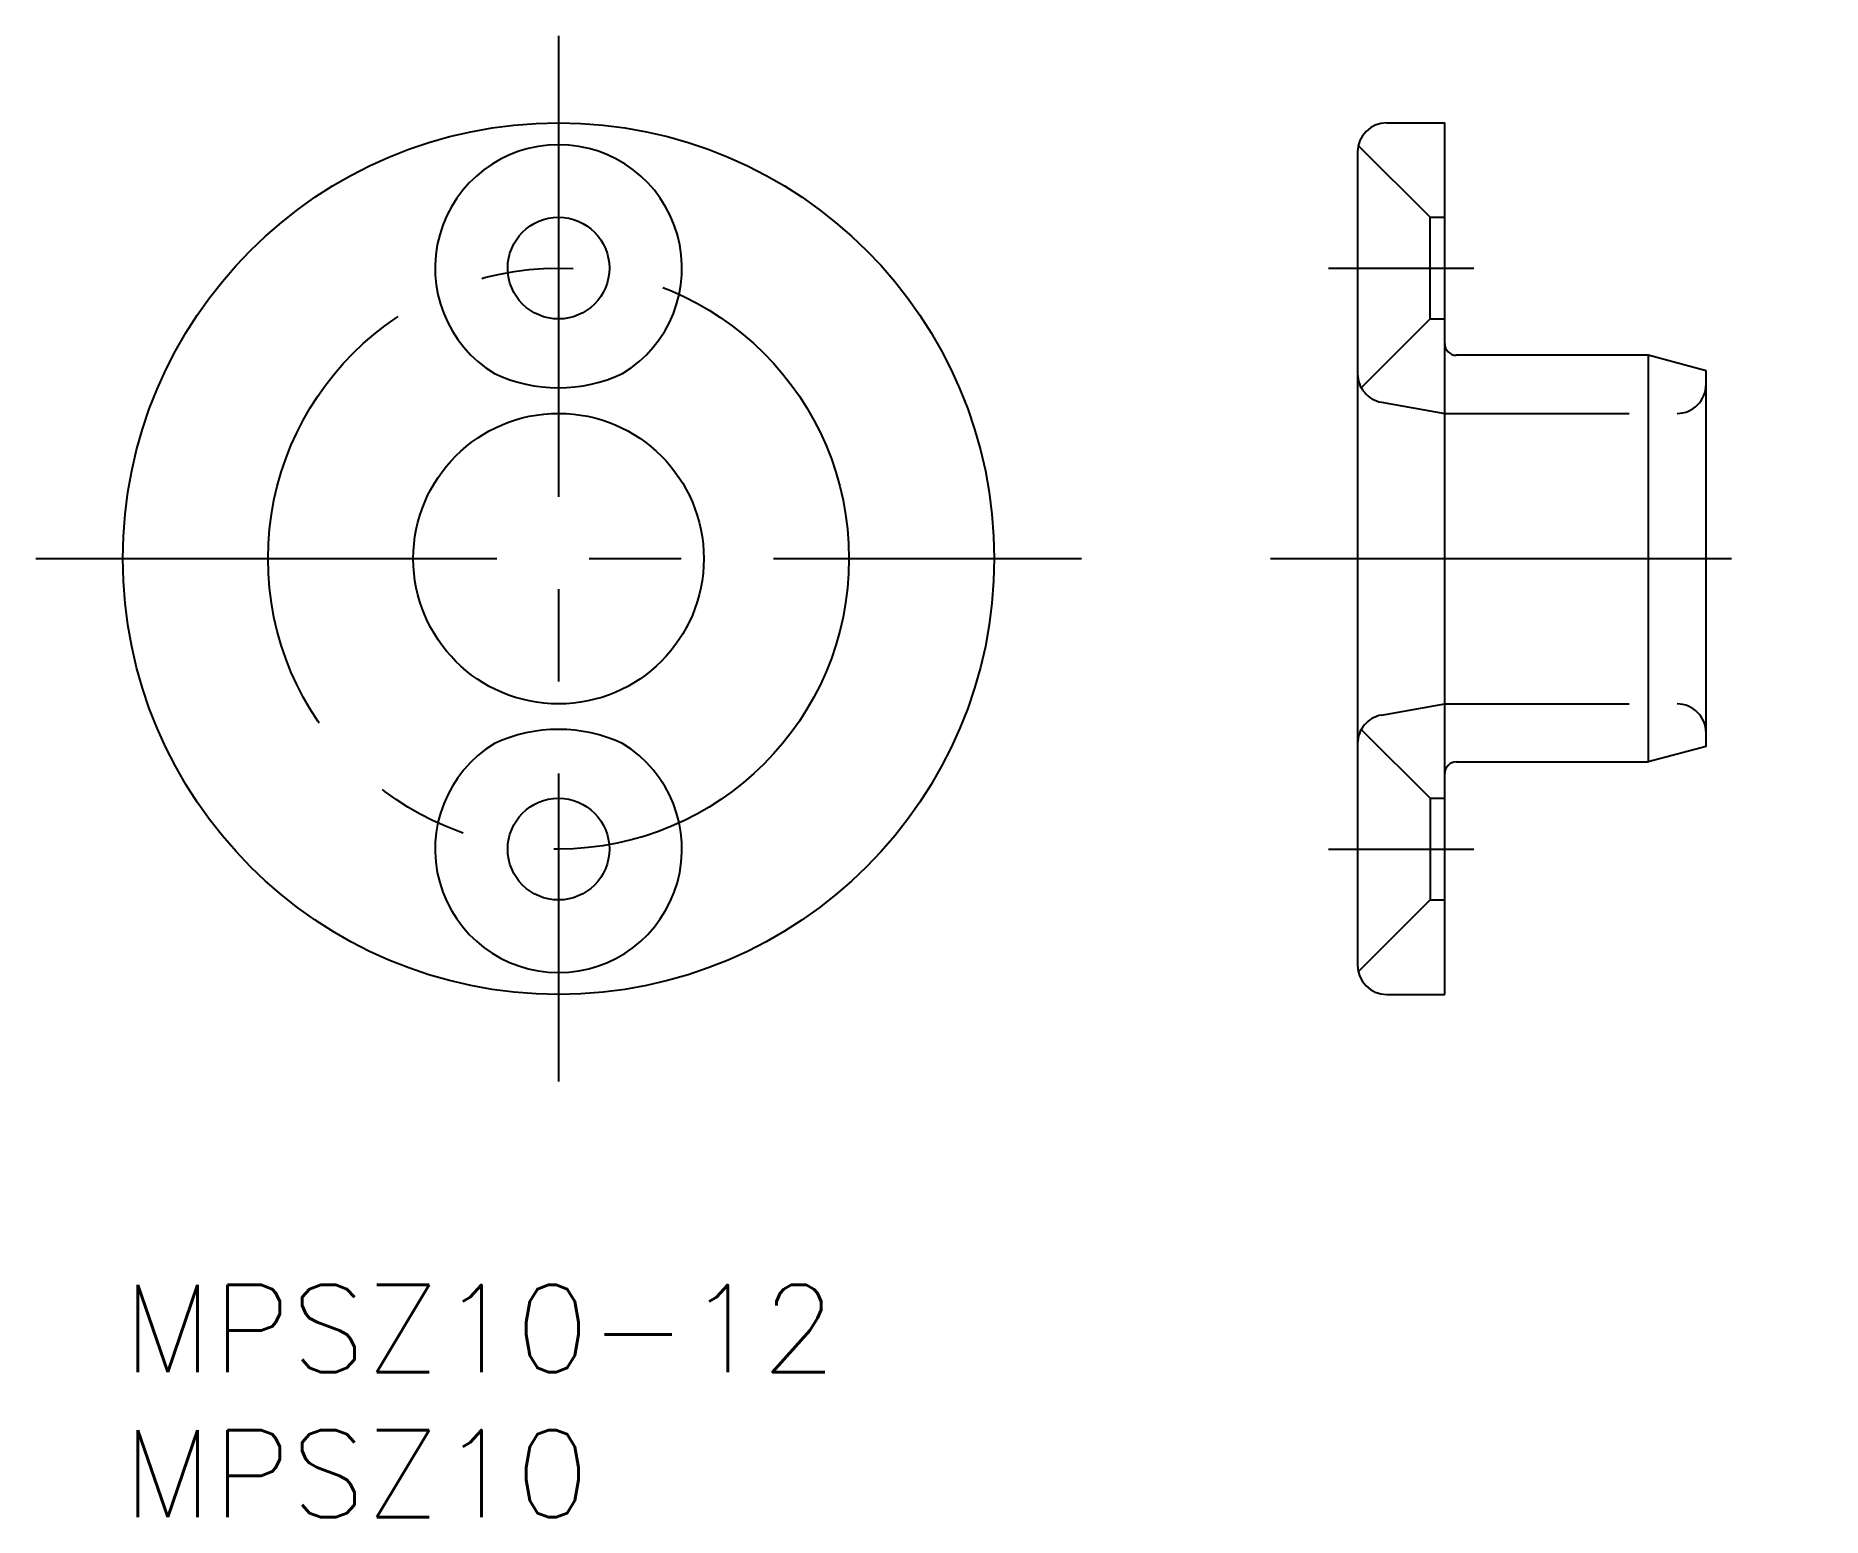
# Model space of a CAD drawing. Extents: x -3 to 58.5, y -8 to 43.
import ezdxf

# ---------------------------------------------------------------- set-up
doc = ezdxf.new("R2010")
doc.units = 0
doc.header["$LTSCALE"] = 0.5
doc.linetypes.add('CENTER', pattern=[50.8, 31.75, -6.35, 6.35, -6.35])
doc.linetypes.add('DASHED', pattern=[19.05, 12.7, -6.35])
for name, color, linetype in [('MSM_CENTER', 1, 'CENTER'), ('MSM_CONTINUOUS', 7, 'CONTINUOUS'), ('MSM_DASHED', 4, 'DASHED'), ('MSM_PART_NUMBER', 7, 'CONTINUOUS')]:
    doc.layers.add(name, color=color, linetype=linetype)
doc.styles.get("Standard").update_dxf_attribs({"font": 'txt.shx', "height": 3, "bigfont": 'bigfont.shx'})

# ---------------------------------------------------------------- blocks, each defined once
blk = doc.blocks.new('*U3')
at = {"layer": 'MSM_PART_NUMBER'}
blk.add_text('MPSZ10-12', height=3, dxfattribs=at).set_placement((0, -3))
blk = doc.blocks.new('*U4')
at = {"layer": 'MSM_PART_NUMBER'}
blk.add_text('MPSZ10', height=3, dxfattribs=at).set_placement((0, -8))

msp = doc.modelspace()

# ---------------------------------------------------------------- linework, layer by layer
at = {"layer": 'MSM_CENTER'}
for p, q in [((15, 43), (15, 7)), ((41.51, 35), (46.51, 35)), ((-3, 25), (33, 25)), ((39.51, 25), (58.51, 25)), ((41.51, 15), (46.51, 15))]:
    msp.add_line(p, q, dxfattribs=at)
msp.add_circle((15, 25), 10, dxfattribs=at)
at = {"layer": 'MSM_CONTINUOUS'}
for p, q in [((43.51, 40), (45.51, 40)), ((45.51, 10), (45.51, 40)), ((42.51, 39), (42.51, 11)), ((52.51, 32), (45.91, 32)), ((52.51, 32), (52.51, 18)), ((54.51, 31.464), (52.51, 32)), ((54.51, 18.536), (54.51, 31.464)), ((54.51, 18.536), (52.51, 18)), ((45.91, 18), (52.51, 18)), ((43.51, 10), (45.51, 10))]:
    msp.add_line(p, q, dxfattribs=at)
for centre, radius in [((15, 25), 15), ((15, 35), 1.75), ((15, 25), 5), ((15, 15), 1.75)]:
    msp.add_circle(centre, radius, dxfattribs=at)
for centre, radius, start, end in [((43.51, 39), 1, 90, 180), ((15, 35), 4.25, 301.28782, 238.71218), ((45.91, 32.4), 0.4, 180, 270), ((15, 36.096), 5.217, 244.97264, 295.02736), ((15, 13.904), 5.217, 64.97264, 115.02736), ((15, 15), 4.25, 121.28782, 58.71218), ((45.91, 17.6), 0.4, 90, 180), ((43.51, 11), 1, 180, 270)]:
    msp.add_arc(centre, radius, start, end, dxfattribs=at)
at = {"layer": 'MSM_DASHED'}
for p, q in [((42.536, 39.224), (45.01, 36.75)), ((45.01, 33.25), (45.01, 36.75)), ((45.01, 36.75), (45.51, 36.75)), ((42.638, 30.878), (45.01, 33.25)), ((45.01, 33.25), (45.51, 33.25)), ((43.336, 30.383), (45.51, 30)), ((45.51, 30), (53.51, 30)), ((43.336, 19.617), (45.51, 20)), ((45.51, 20), (53.51, 20)), ((42.638, 19.122), (45.01, 16.75)), ((45.01, 16.75), (45.01, 13.25)), ((45.01, 16.75), (45.51, 16.75)), ((42.536, 10.776), (45.01, 13.25)), ((45.01, 13.25), (45.51, 13.25))]:
    msp.add_line(p, q, dxfattribs=at)
for centre, start, end in [((43.51, 31.368), 180, 260), ((53.51, 31), 270, 0), ((53.51, 19), 0, 90), ((43.51, 18.632), 100, 180)]:
    msp.add_arc(centre, 1, start, end, dxfattribs=at)

# ---------------------------------------------------------------- block references
at = {"layer": 'MSM_CONTINUOUS'}
for name in ['*U3', '*U4']:
    msp.add_blockref(name, (0, 0), dxfattribs=at)

doc.saveas('drawing.dxf')
